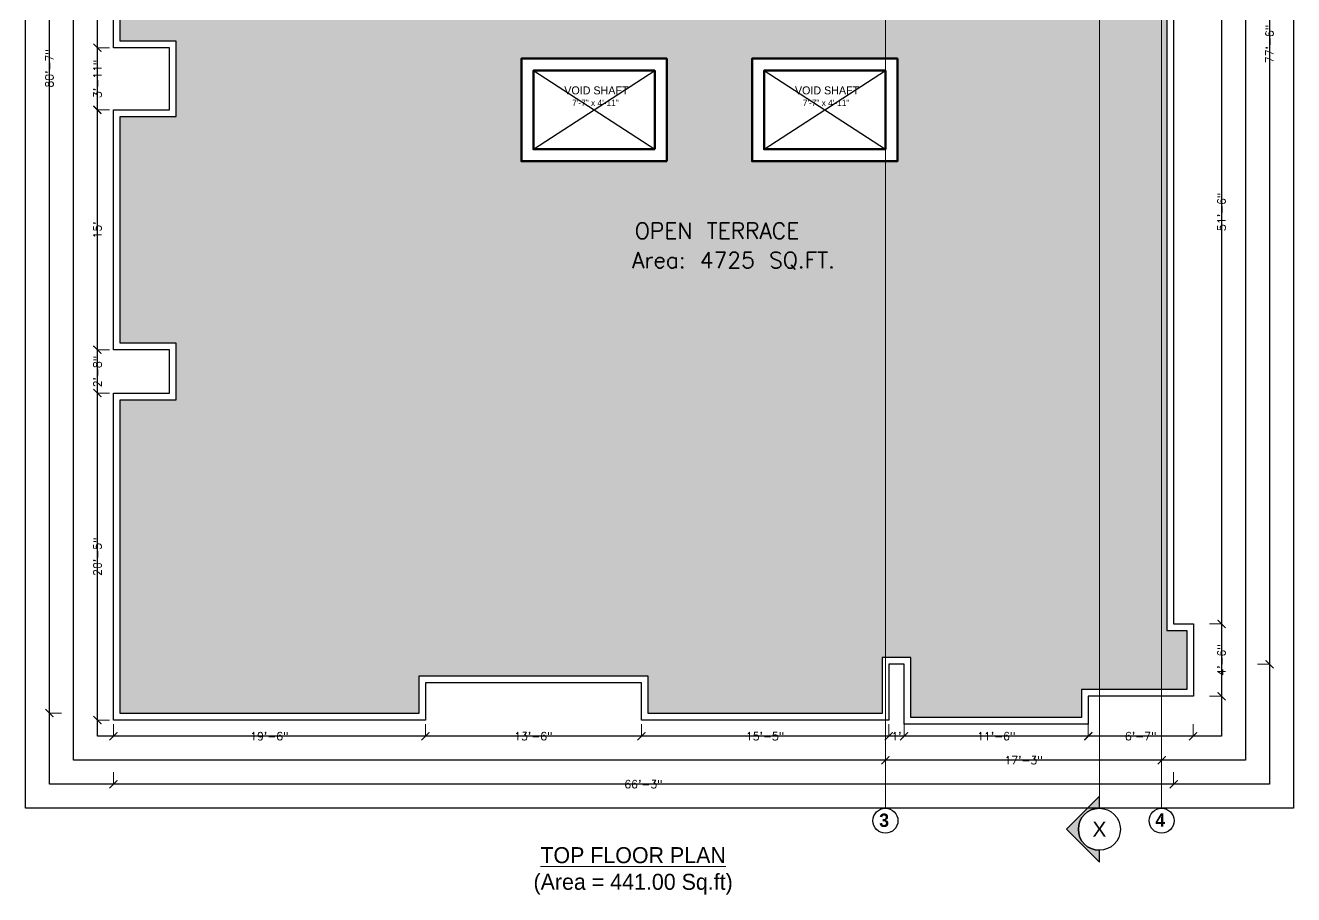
# Model space of a CAD drawing. Header units: feet. Extents: x 109753 to 150441, y 47761 to 75080.
# Drawn here: x 127423 to 128374, y 48806 to 49458 of the extents above; entities that cross this region are included whole.
import ezdxf

# ---------------------------------------------------------------- set-up
doc = ezdxf.new("R2010")
doc.units = ezdxf.units.FT
doc.header["$LTSCALE"] = 50
doc.header["$MEASUREMENT"] = 0
for name, pattern in [('ACAD_ISO04W100', [30, 24, -3, 0, -3]), ('CENTER', [2, 1.25, -0.25, 0.25, -0.25]), ('DASHED', [0.75, 0.5, -0.25])]:
    doc.linetypes.add(name, pattern=pattern)
doc.layers.add('A-ANNO-MASK', color=7, linetype='Continuous', lineweight=13, true_color=0xffffff)
for name, color, linetype, lineweight in [('CENTRELINE', 146, 'CENTER', 18), ('DIMENSION', 5, 'Continuous', 15), ('TEXT', 181, 'Continuous', 13), ('WALL', 1, 'Continuous', 60)]:
    doc.layers.add(name, color=color, linetype=linetype, lineweight=lineweight)
doc.layers.add('HACTH', color=251, linetype='Continuous')
doc.styles.add('GL_Imperial', font='GOTHIC.TTF', dxfattribs={"height": 8})
doc.styles.add('MtXpl_Stylus_BT', font='')
doc.styles.add('SANS', font='sanss___.ttf', dxfattribs={"height": 11.81102362204724})
doc.styles.get("Standard").update_dxf_attribs({"font": 'txt.shx', "height": 6})
doc.styles.get('MtXpl_Stylus_BT').set_extended_font_data('Stylus BT', bold=True)

# ---------------------------------------------------------------- blocks, each defined once
blk = doc.blocks.new('_ArchTick')
at = {"color": 0, "linetype": 'ByBlock', "const_width": 0.15}
blk.add_lwpolyline([(-0.5, -0.5), (0.5, 0.5)], dxfattribs=at)

msp = doc.modelspace()

# ---------------------------------------------------------------- hatches: boundary and pattern name
at = {"layer": 'A-ANNO-MASK'}
h = msp.add_hatch(color=256, dxfattribs=at)
edge = h.paths.add_edge_path()
edge.add_line((128228.221967007, 48870.70201298974), (128228.215053674, 48879.70312049617))
edge.add_line((128228.215053674, 48879.70312049617), (128203.462423836, 48854.91243873947))
edge.add_line((128203.462423836, 48854.91243873947), (128228.2531055927, 48830.15980890155))
edge.add_line((128228.2531055927, 48830.15980890155), (128228.2461922597, 48839.16091640799))
edge.add_ellipse((128228.2340796333, 48854.93146469886), major_axis=(-11.16002655976037, 11.14289671926301), ratio=0.9999999999999748, start_angle=-45.00000000000068, end_angle=134.9999999999993, ccw=False)
at = {"layer": 'HACTH', "transparency": 33554623}
h = msp.add_hatch(dxfattribs=at)
h.set_pattern_fill('ANGLE', color=256, scale=50)
h.set_pattern_definition([(0, (0, 0), (0, 13.75), [10, -3.75]), (90, (0, 0), (-13.75, 8.419446744138054e-16), [10, -3.75])])
h.paths.add_polyline_path([(128058.8208193191, 49627.03344169629), (128058.8208193191, 49904.15158768208), (127871.6128395995, 49904.15158768249), (127749.1019436782, 49904.15158768249), (127535.9019436782, 49904.15158768249), (127535.9019436782, 49796.09251468276), (127493.9019436782, 49796.09251468276), (127493.9019436782, 49641.08548712995), (127535.9019436782, 49641.02641414353), (127535.9019436782, 49616.03344169635), (127493.9019436783, 49616.03344169635), (127493.9019436782, 49446.03344169632), (127535.9019436782, 49446.03344169632), (127535.9019436782, 49389.49384936353), (127493.9019436782, 49389.49384936353), (127493.9019436782, 49219.49384936353), (127535.9019436781, 49219.49384936353), (127535.9019436781, 49177.01610434829), (127493.9019436782, 49177.01610434829), (127493.9019436782, 48941.73807673092), (127717.9019436782, 48941.73807673092), (127717.9019436782, 48969.67900373772), (127889.868629992, 48969.6790037379), (127889.8280678127, 48941.67900373787), (128065.259187896, 48941.67900373787), (128065.259187896, 48983.67900373787), (128086.9019436781, 48983.67900373787), (128086.9019436781, 48938.67900373787), (128214.9019436781, 48938.67900373787), (128214.9019436781, 48959.67900373807), (128293.9019436782, 48959.67900373807), (128293.9019436782, 49003.98378467408), (128278.9019436781, 49003.98378467408), (128278.9019436782, 49624.81643682528), (128260.9052143274, 49624.81643682528), (128260.9052143274, 49627.03344169632)])
h.paths.add_polyline_path([(127903.8613814982, 49432.91529570363), (127903.8613814982, 49355.91529570353), (127794.9019436773, 49355.91529570353), (127794.9019436773, 49432.91529570348)], flags=16)
h.paths.add_polyline_path([(127894.8613814982, 49423.91529570361), (127894.8613814982, 49364.91529570353), (127803.9019436773, 49364.91529570353), (127803.9019436773, 49423.9152957035)], flags=0)
h.paths.add_polyline_path([(127967.8613814982, 49432.91529570359), (128076.8208193191, 49432.91529570353), (128076.8208193191, 49355.91529570353), (127967.8613814981, 49355.91529570353)], flags=16)
h.paths.add_polyline_path([(127976.8613814982, 49423.91529570358), (128067.8208193191, 49423.91529570353), (128067.8208193191, 49364.91529570353), (127976.8613814981, 49364.91529570353)], flags=0)

# ---------------------------------------------------------------- linework, layer by layer
at = {"linetype": 'DASHED', "ltscale": 5}
for p, q in [((127803.9019436773, 49364.91529570353), (127894.8613814982, 49423.91529570361)), ((127803.9019436773, 49423.9152957035), (127894.8613814982, 49364.91529570353)), ((127976.8613814982, 49364.91529570361), (128067.8208193191, 49423.9152957037)), ((127976.8613814982, 49423.91529570358), (128067.8208193191, 49364.91529570362))]:
    msp.add_line(p, q, dxfattribs=at)
for p, q in [((128228.215053674, 48879.70312049617), (128203.462423836, 48854.91243873947)), ((128228.221967007, 48870.70201298974), (128228.215053674, 48879.70312049617)), ((128228.2531055927, 48830.15980890155), (128203.462423836, 48854.91243873947)), ((128203.462423836, 48854.91243873947), (128228.2531055927, 48830.15980890155)), ((128228.2531055927, 48830.15980890155), (128228.2461922597, 48839.16091640799))]:
    msp.add_line(p, q)
for points in [[(128283.9019436782, 49627.03344169544), (128283.9019436781, 49008.98378467408), (128298.9019436782, 49008.98378467408), (128298.9019436782, 48954.67900373807), (128219.9019436781, 48954.67900373807), (128219.9019436781, 48933.67900373787), (128081.9019436781, 48933.67900373787), (128081.9019436781, 48978.67900373787), (128070.259187896, 48978.67900373787), (128070.259187896, 48936.67900373787), (127884.82081932, 48936.67900373787), (127884.8613814992, 48964.6790037379), (127722.9019436782, 48964.67900373772), (127722.9019436782, 48936.73807673092), (127488.9019436782, 48936.73807673092), (127488.9019436782, 49182.01610434829), (127530.9019436781, 49182.01610434829), (127530.9019436781, 49214.49384936353), (127488.9019436782, 49214.49384936353), (127488.9019436782, 49394.49384936353), (127530.9019436782, 49394.49384936353), (127530.9019436782, 49441.03344169632), (127488.9019436782, 49441.03344169632), (127488.9019436783, 49621.03344169635)], [(128278.9019436782, 49627.03344169632), (128278.9019436781, 49003.98378467408), (128293.9019436782, 49003.98378467408), (128293.9019436782, 48959.67900373807), (128214.9019436781, 48959.67900373807), (128214.9019436781, 48938.67900373787), (128086.9019436781, 48938.67900373787), (128086.9019436781, 48983.67900373787), (128065.259187896, 48983.67900373787), (128065.259187896, 48941.67900373787), (127889.8280678127, 48941.67900373787), (127889.868629992, 48969.6790037379), (127717.9019436782, 48969.67900373772), (127717.9019436782, 48941.73807673092), (127493.9019436782, 48941.73807673092), (127493.9019436782, 49177.01610434829), (127535.9019436781, 49177.01610434829), (127535.9019436781, 49219.49384936353), (127493.9019436782, 49219.49384936353), (127493.9019436782, 49389.49384936353), (127535.9019436782, 49389.49384936353), (127535.9019436782, 49446.03344169632), (127493.9019436782, 49446.03344169632), (127493.9019436783, 49616.03344169635)]]:
    msp.add_lwpolyline(points)
for centre, radius in [((128067.8208193191, 48861.30400373787), 9.375000000000002), ((128228.2340787492, 48854.90845079545), 15.77055294241918), ((128274.9019436773, 48861.30400373787), 9.375000000000002)]:
    msp.add_circle(centre, radius)
msp.add_ellipse((128228.2340796333, 48854.93146469886), major_axis=(11.14289671926301, 11.16002655976036), ratio=0.9999999999999746, start_param=0.785398163397461, end_param=3.926990816987254)
at = {"layer": 'CENTRELINE', "linetype": 'ACAD_ISO04W100', "ltscale": 3}
for p, q in [((128067.8208193191, 48870.67900373787), (128067.8208193191, 49999.15158768249)), ((128274.9019436773, 48870.67900373787), (128274.9019436773, 49999.15158768249))]:
    msp.add_line(p, q, dxfattribs=at)
at = {"layer": 'CENTRELINE', "ltscale": 35}
msp.add_line((128228.2462099356, 49996.6918825779), (128228.2462099356, 48870.67899907203), dxfattribs=at)
at = {"layer": 'Defpoints'}
for p, q in [((127422.9019436773, 48870.67900373787), (127422.9019436773, 49999.15158768249)), ((128373.9019436773, 49999.15158768249), (128373.9019436773, 48870.67900373787)), ((127440.9019436773, 48888.67900373787), (127440.9019436773, 49981.15158768249)), ((128355.9019436773, 49981.15158768249), (128355.9019436773, 48888.67900373787)), ((127458.9019436773, 48906.67900373787), (127458.9019436773, 49963.15158768249)), ((128337.9019436773, 49963.15158768249), (128337.9019436773, 48906.67900373787)), ((127476.9019436773, 48924.67900373787), (127476.9019436773, 49945.15158768249)), ((128319.9019436773, 49945.15158768249), (128319.9019436773, 48924.67900373787)), ((128319.9019436773, 48924.67900373787), (127476.9019436773, 48924.67900373787)), ((128337.9019436773, 48906.67900373787), (127458.9019436773, 48906.67900373787)), ((128355.9019436773, 48888.67900373787), (127440.9019436773, 48888.67900373787)), ((128373.9019436773, 48870.67900373787), (127422.9019436773, 48870.67900373787))]:
    msp.add_line(p, q, dxfattribs=at)
at = {"layer": 'DIMENSION'}
for p, q in [((127440.9019436782, 49909.15158768251), (127440.9019436782, 49439.66162041589)), ((128319.9019436792, 49627.03344169635), (128319.9019436792, 49331.59861318523)), ((127476.9019436777, 49441.03344169635), (127476.9019436777, 49525.44344169636)), ((127485.9019436777, 49441.03344169635), (127476.9019436777, 49441.03344169635)), ((127485.9019436777, 49441.03344169635), (127476.9019436777, 49441.03344169635)), ((127476.9019436777, 49441.03344169635), (127476.9019436777, 49430.35364552995)), ((128355.901943678, 48978.67900373788), (128355.901943678, 49429.32529571021)), ((127440.9019436782, 48941.99165314926), (127440.9019436782, 49411.4816204159)), ((127476.9019436777, 49394.49384936356), (127476.9019436777, 49405.17364552995)), ((127485.9019436777, 49394.49384936356), (127476.9019436777, 49394.49384936356)), ((127485.9019436777, 49394.49384936356), (127476.9019436777, 49394.49384936356)), ((127476.9019436777, 49394.49384936356), (127476.9019436777, 49310.08384936355)), ((128319.9019436792, 49008.9837846741), (128319.9019436792, 49304.41861318523)), ((127476.9019436777, 49214.49384936356), (127476.9019436777, 49298.90384936356)), ((127485.9019436777, 49214.49384936356), (127476.9019436777, 49214.49384936356)), ((127485.9019436777, 49214.49384936356), (127476.9019436777, 49214.49384936356)), ((127476.9019436777, 49214.49384936356), (127476.9019436777, 49209.84497685594)), ((127476.9019436777, 49182.01610434832), (127476.9019436777, 49186.66497685594)), ((127485.9019436777, 49182.01610434832), (127476.9019436777, 49182.01610434832)), ((127485.9019436777, 49182.01610434832), (127476.9019436777, 49182.01610434832)), ((127476.9019436777, 49182.01610434832), (127476.9019436777, 49073.46709053963)), ((127476.9019436777, 48936.73807673094), (127476.9019436777, 49045.28709053963)), ((128310.9019436792, 49008.9837846741), (128319.9019436792, 49008.9837846741)), ((128310.9019436793, 49008.9837846741), (128319.9019436793, 49008.9837846741)), ((128319.9019436793, 49008.9837846741), (128319.9019436793, 48993.42139420609)), ((128346.901943678, 48978.67900373788), (128355.901943678, 48978.67900373788)), ((128319.9019436793, 48954.67900373809), (128319.9019436793, 48970.2413942061)), ((128310.9019436793, 48954.67900373809), (128319.9019436793, 48954.67900373809)), ((127449.9019436782, 48941.99165314926), (127440.9019436782, 48941.99165314926)), ((127485.9019436777, 48936.73807673094), (127476.9019436777, 48936.73807673094)), ((127488.9019436782, 48933.67900373874), (127488.9019436782, 48924.67900373874)), ((127722.9019436782, 48933.67900373862), (127722.9019436782, 48924.67900373862)), ((127722.9019436782, 48933.67900373874), (127722.9019436782, 48924.67900373874)), ((127884.82081932, 48933.67900373851), (127884.82081932, 48924.67900373851)), ((127884.82081932, 48933.67900373862), (127884.82081932, 48924.67900373862)), ((128070.259187896, 48933.67900373839), (128070.259187896, 48924.67900373839)), ((128070.259187896, 48933.67900373851), (128070.259187896, 48924.67900373851)), ((128081.9019436781, 48933.67900373787), (128081.9019436781, 48924.67900373827)), ((128081.9019436781, 48933.67900373787), (128081.9019436781, 48924.67900373839)), ((128219.9019436781, 48933.67900373816), (128219.9019436781, 48924.67900373816)), ((128219.9019436781, 48933.67900373827), (128219.9019436781, 48924.67900373827)), ((128298.5340340148, 48933.67900373816), (128298.5340340148, 48924.67900373816)), ((127488.9019436782, 48924.67900373874), (127592.3119436782, 48924.67900373874)), ((127722.9019436782, 48924.67900373874), (127619.4919436782, 48924.67900373874)), ((127722.9019436782, 48924.67900373862), (127790.2713814991, 48924.67900373862)), ((127884.82081932, 48924.67900373862), (127817.4513814991, 48924.67900373862)), ((127884.82081932, 48924.67900373851), (127963.950003608, 48924.67900373851)), ((128070.259187896, 48924.67900373851), (127991.130003608, 48924.67900373851)), ((128070.259187896, 48924.67900373839), (128073.4905657871, 48924.67900373839)), ((128081.9019436781, 48924.67900373839), (128078.6705657871, 48924.67900373839)), ((128081.9019436781, 48924.67900373827), (128138.3119436781, 48924.67900373827)), ((128219.9019436781, 48924.67900373827), (128163.4919436781, 48924.67900373827)), ((128219.9019436781, 48924.67900373816), (128247.6279888464, 48924.67900373816)), ((128298.5340340148, 48924.67900373816), (128270.8079888464, 48924.67900373816)), ((128067.8208193191, 48915.6790037381), (128067.8208193191, 48906.6790037381)), ((128274.9019436773, 48915.6790037381), (128274.9019436773, 48906.6790037381)), ((128067.8208193191, 48906.6790037381), (128157.7713814982, 48906.6790037381)), ((128274.9019436773, 48906.6790037381), (128184.9513814982, 48906.6790037381)), ((127488.9019436773, 48897.6790037381), (127488.9019436773, 48888.6790037381)), ((128283.9019436773, 48897.6790037381), (128283.9019436773, 48888.6790037381)), ((127488.9019436773, 48888.6790037381), (127871.8119436773, 48888.6790037381)), ((128283.9019436773, 48888.6790037381), (127900.9919436773, 48888.6790037381))]:
    msp.add_line(p, q, dxfattribs=at)
at = {"layer": 'WALL'}
for points in [[(127903.8613814982, 49355.91529570353), (127794.9019436773, 49355.91529570353), (127794.9019436773, 49432.91529570348), (127903.8613814982, 49432.91529570363)], [(127894.8613814982, 49364.91529570353), (127803.9019436773, 49364.91529570353), (127803.9019436773, 49423.9152957035), (127894.8613814982, 49423.91529570361)], [(128076.8208193191, 49432.91529570353), (127967.8613814982, 49432.91529570359), (127967.8613814981, 49355.91529570353), (128076.8208193191, 49355.91529570353)], [(128067.8208193191, 49423.91529570353), (127976.8613814982, 49423.91529570358), (127976.8613814981, 49364.91529570353), (128067.8208193191, 49364.91529570353)]]:
    msp.add_lwpolyline(points, close=True, dxfattribs=at)

# ---------------------------------------------------------------- block references
at = {"layer": 'DIMENSION', "xscale": 6, "yscale": 6, "zscale": 6}
for p, rotation in [((127476.9019436777, 49441.03344169635), 270), ((127476.9019436777, 49441.03344169635), 90), ((127476.9019436777, 49394.49384936356), 270), ((127476.9019436777, 49394.49384936356), 90), ((127476.9019436777, 49214.49384936356), 270), ((127476.9019436777, 49214.49384936356), 90), ((127476.9019436777, 49182.01610434832), 270), ((127476.9019436777, 49182.01610434832), 90), ((128319.9019436792, 49008.9837846741), 270), ((128319.9019436793, 49008.9837846741), 90), ((128355.901943678, 48978.67900373788), 270), ((128319.9019436793, 48954.67900373809), 270), ((127440.9019436782, 48941.99165314926), 270), ((127476.9019436777, 48936.73807673094), 270), ((127488.9019436782, 48924.67900373874), 180), ((127722.9019436782, 48924.67900373862), 180), ((127884.82081932, 48924.67900373851), 180), ((128070.259187896, 48924.67900373839), 180), ((128081.9019436781, 48924.67900373827), 180), ((128219.9019436781, 48924.67900373816), 180), ((128067.8208193191, 48906.6790037381), 180), ((127488.9019436773, 48888.6790037381), 180)]:
    msp.add_blockref('_ArchTick', p, dxfattribs=dict(at, rotation=rotation))
for p in [(127722.9019436782, 48924.67900373874), (127884.82081932, 48924.67900373862), (128070.259187896, 48924.67900373851), (128081.9019436781, 48924.67900373839), (128219.9019436781, 48924.67900373827), (128298.5340340148, 48924.67900373816), (128274.9019436773, 48906.6790037381), (128283.9019436773, 48888.6790037381)]:
    msp.add_blockref('_ArchTick', p, dxfattribs=at)

# ---------------------------------------------------------------- texts
at = {"style": 'MtXpl_Stylus_BT'}
for s, p in [('3', (128063.1108845837, 48856.69525796601)), ('4', (128270.1738798629, 48856.73876775572))]:
    msp.add_text(s, height=10, rotation=359.9999999999999, dxfattribs=at).set_placement(p)
at = {"style": 'SANS'}
msp.add_text('X', height=11.25, dxfattribs=at).set_placement((128223.03359571, 48849.28344991128))
at = {"layer": 'DIMENSION', "char_height": 6, "attachment_point": 5, "rotation": 90}
for s, insert in [('\\A1;77\'-6"', (128355.901943678, 49443.91529571015)), ('\\A1;80\'-7"', (127440.9019436782, 49425.57162041585)), ('\\A1;3\'-11"', (127476.9019436777, 49417.7636455299)), ('\\A1;51\'-6"', (128319.9019436792, 49318.00861318518)), ("\\A1;15'", (127476.9019436777, 49304.49384936351)), ('\\A1;2\'-8"', (127476.9019436777, 49198.25497685589)), ('\\A1;20\'-5"', (127476.9019436777, 49059.37709053959)), ('\\A1;4\'-6"', (128319.9019436793, 48981.83139420605))]:
    msp.add_mtext(s, dxfattribs=dict(at, insert=insert))
at = {"layer": 'DIMENSION', "char_height": 6, "attachment_point": 5}
for s, insert in [('\\A1;19\'-6"', (127605.9019436782, 48924.67900373874)), ('\\A1;13\'-6"', (127803.8613814991, 48924.67900373862)), ('\\A1;15\'-5"', (127977.540003608, 48924.67900373851)), ("\\A1;1'", (128076.0805657871, 48924.67900373839)), ('\\A1;11\'-6"', (128150.9019436781, 48924.67900373827)), ('\\A1;6\'-7"', (128259.2179888464, 48924.67900373816)), ('\\A1;17\'-3"', (128171.3613814982, 48906.6790037381)), ('\\A1;66\'-3"', (127886.4019436773, 48888.6790037381))]:
    msp.add_mtext(s, dxfattribs=dict(at, insert=insert))
at = {"layer": 'TEXT'}
for s, p in [('OPEN TERRACE', (127879.8993231968, 49297.7674155689)), ('Area: 4725 SQ.FT.', (127877.8993231968, 49275.88395826616))]:
    msp.add_text(s, height=12, rotation=359.9999999999999, dxfattribs=at).set_placement(p)
at = {"layer": 'TEXT', "style": 'GL_Imperial'}
for s, insert, char_height, width, attachment_point in [('\\pi1.25346;{\\H0.75x;VOID SHAFT\\P\\pi7.1469;\\H0.77778x;7\'-7" x 4\'-11"}', (127825.7444707412, 49412.11575301012), 8, 49.29549256710206, 1), ('\\pi1.25346;{\\H0.75x;VOID SHAFT\\P\\pi7.1469;\\H0.77778x;7\'-7" x 4\'-11"}', (127998.7039085621, 49412.11575301021), 8, 49.29549256710206, 1), ('{\\L\\C256;\\c0;TOP FLOOR PLAN\\P\\l(Area = 441.00 Sq.ft)}', (127878.6289062967, 48841.49701917292), 12, 610.3666038945611, 2)]:
    msp.add_mtext(s, dxfattribs=dict(at, insert=insert, char_height=char_height, width=width, attachment_point=attachment_point))

doc.saveas('drawing.dxf')
